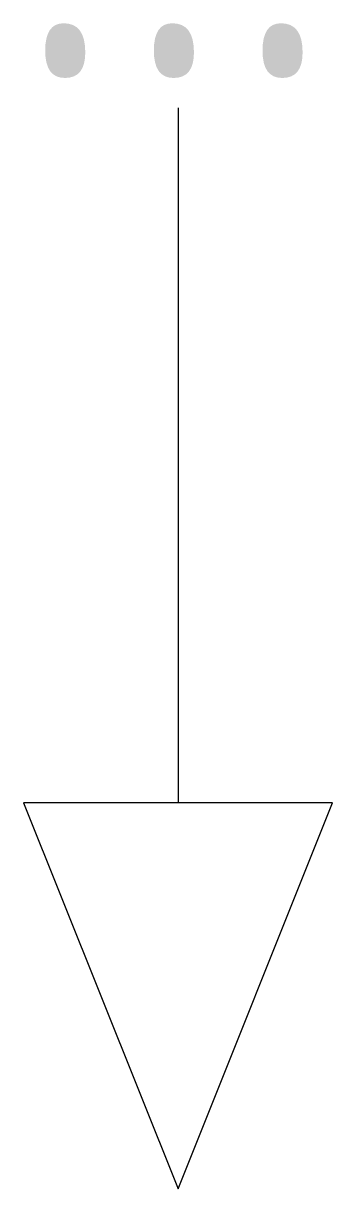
# Model space of a CAD drawing. Extents: x -2 to 2, y -14 to 1.1.
import ezdxf
from ezdxf.enums import TextEntityAlignment as Align

# ---------------------------------------------------------------- set-up
doc = ezdxf.new("R2010")
doc.units = 0
doc.styles.add('NLCS-ISO', font='NLCS-ISO.ttf', dxfattribs={"height": 0.0025})

msp = doc.modelspace()

# ---------------------------------------------------------------- linework, layer by layer
for p, q in [((0, 0), (0, -9)), ((2, -9), (-2, -9)), ((-2, -9), (0, -14)), ((0, -14), (2, -9))]:
    msp.add_line(p, q)

# ---------------------------------------------------------------- texts
at = {"lineweight": 50, "style": 'NLCS-ISO'}
msp.add_attdef('...', text='...', height=5, dxfattribs=at).set_placement((-0.053, -1.111), align=Align.BOTTOM_CENTER)

doc.saveas('drawing.dxf')
